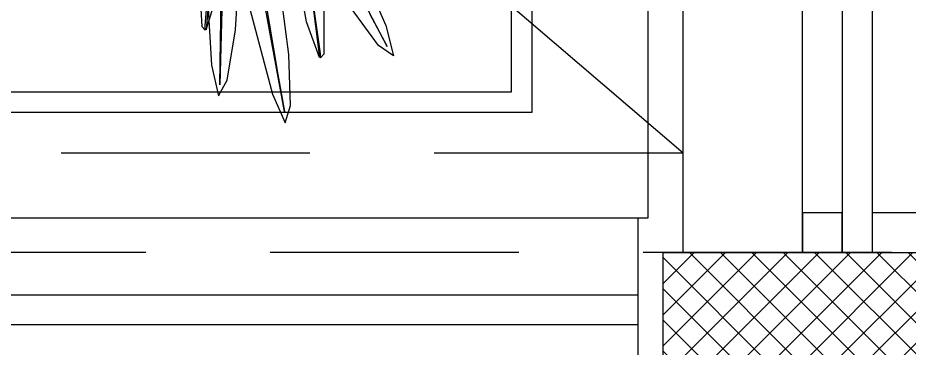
# Model space of a CAD drawing. Header units: millimetres. Extents: x 1658.6 to 1706.6, y -26.2 to 3.6.
# Drawn here: x 1668.346 to 1669.242, y 0.125 to 0.458 of the extents above; entities that cross this region are included whole.
import ezdxf

# ---------------------------------------------------------------- set-up
doc = ezdxf.new("R2010")
doc.units = ezdxf.units.MM
doc.linetypes.add('DASHED2', pattern=[0.375, 0.25, -0.125])
for name, color, linetype in [('EM VISTA', 2, 'Continuous'), ('ESQUADRIA', 2, 'Continuous'), ('HACHURA', 11, 'Continuous'), ('HACHURA 1', 8, 'Continuous'), ('HACHURIA', 11, 'Continuous'), ('PAREDE', 7, 'Continuous'), ('PILAR', 21, 'Continuous'), ('PROJECAO', 1, 'DASHED2'), ('RP_MOBILIARIO', 21, 'Continuous'), ('RP_VEGETAÇÃO', 102, 'Continuous')]:
    doc.layers.add(name, color=color, linetype=linetype)

# ---------------------------------------------------------------- blocks, each defined once
blk = doc.blocks.new('A$C71B65A34')
for p, q in [((11.0065348852213, 46.58407150201035), (7.570652126768893, 47.44259478919412)), ((7.570652126768893, 47.44259478919412), (8.714333394737878, 45.77697062504149)), ((12.36423925825602, 44.74156285505478), (8.622323898832292, 46.75351241595353)), ((8.622323898832292, 46.75351241595353), (19.10818252858735, 41.23908203378868)), ((21.29336371036425, 42.13461495187265), (11.0065348852213, 46.58407150201035)), ((8.714333394737878, 45.77697062504149), (13.37672575628721, 42.37393180121396)), ((7.770074705995285, 39.58345056445751), (7.330504124826348, 39.21247115741699)), ((13.00597054615082, 39.58343135500854), (7.770074705995285, 39.58345056445751)), ((7.330504124826348, 39.21247115741699), (7.830569411916713, 39.20182749049718)), ((16.70077398133752, 37.88704552450008), (7.369347572358035, 39.08994684800246)), ((7.369347572358035, 39.08994684800246), (11.40309284455634, 37.60946909333961)), ((7.830569411916713, 39.20182749049718), (16.59694322661698, 37.95517176979184)), ((11.40309284455634, 37.60946909333961), (16.73079774252892, 36.71501317053708)), ((1.0874105101e-06, 35.22834020157552), (1.928483444267385, 35.83105613649468)), ((1.928483444267385, 35.83105613649468), (7.697035791825327, 35.62519311656251)), ((7.697035791825327, 35.62519311656251), (14.10639322225097, 34.81014112524417)), ((3.231809574778708, 33.77997337461148), (1.0874105101e-06, 35.22834020157552)), ((5.437866700546691, 34.38949059054812), (1.252657198101585, 35.12017042013304)), ((1.252657198101585, 35.12017042013304), (12.90436506213973, 32.97543792071474)), ((15.48090050550991, 32.69138772354973), (5.437866700546691, 34.38949059054812)), ((14.06890322782874, 30.92096794886856), (3.231809574778708, 33.77997337461148)), ((4.819271303223103, 28.6549867476997), (10.51645646774523, 29.58270274446022)), ((10.51645646774523, 29.58270274446022), (16.96133165305355, 30.0385056243199)), ((3.046147721246596, 27.68630544719463), (4.819271303223103, 28.6549867476997)), ((18.7241211587816, 28.22992623501432), (8.542999193914511, 27.92853464412656)), ((6.499006509736318, 26.89882925630991), (3.046147721246596, 27.68630544719463)), ((4.295734144662674, 27.82552399365977), (16.14184492626646, 28.00394202220923)), ((8.542999193914511, 27.92853464412656), (4.295734144662674, 27.82552399365977)), ((10.52277270593913, 26.29970699046044), (14.63209353530556, 27.555253733668)), ((17.68614238258942, 26.21728554404854), (6.499006509736318, 26.89882925630991)), ((19.90637364560325, 26.98565438303831), (10.52277270593913, 26.29970699046044)), ((10.97711514958791, 26.16253626709067), (19.79894046410618, 26.92336375424157)), ((10.89564607284365, 25.78483457321636), (10.47722481829396, 26.17951377208056)), ((10.47722481829396, 26.17951377208056), (10.97711514958791, 26.16253626709067)), ((16.12355912087241, 25.49581829068074), (10.89564607284365, 25.78483457321636))]:
    blk.add_line(p, q)
blk = doc.blocks.new('ESTRUTURA(20-03-2019)')
at = {"layer": 'PROJECAO', "color": 11}
blk.add_line((-30.12999999999852, 14.01999999999946), (-35.97999999999888, 14.01999999999946), dxfattribs=at)

msp = doc.modelspace()

# ---------------------------------------------------------------- hatches: boundary and pattern name
at = {"layer": 'HACHURA 1'}
h = msp.add_hatch(dxfattribs=at)
h.set_pattern_fill('ANSI37', color=256, scale=0.007, style=0)
h.set_pattern_definition([(45, (114.6396264293412, 43.49948643939804), (-0.01571544821187102, 0.01571544821187102), []), (135, (114.6396264293412, 43.49948643939804), (-0.01571544821187102, -0.01571544821187102), [])])
h.paths.add_polyline_path([(1668.144447151719, 0.221541632773949), (1667.95444715172, 0.221541632773949), (1667.95444715172, 0.1015416327739374), (1668.144447151719, 0.1015416327739374)])
h.paths.add_polyline_path([(1669.974447151719, 0.2215416327739419), (1668.994447151719, 0.221541632773949), (1668.994447151719, 0.1015416327739445), (1669.974447151719, 0.1015416327739445)])
h.paths.add_polyline_path([(1679.914447151717, -0.8184583672256238), (1679.424447151717, -0.8184583672256096), (1679.424447151717, -0.9384583672256284), (1679.914447151717, -0.9384583672256355)])
h.paths.add_polyline_path([(1682.044447151717, -0.8184583672256096), (1680.964447151717, -0.8184583672256096), (1680.964447151717, -0.938458367225607), (1682.044447151717, -0.9384583672256142)])
h.paths.add_polyline_path([(1678.374447151717, -0.8184583672256096), (1677.204447151719, -0.8184583672256096), (1677.204447151719, -0.9384583672256142), (1678.374447151717, -0.9384583672256142)])

# ---------------------------------------------------------------- linework, layer by layer
at = {"layer": 'EM VISTA', "color": 1}
for p, q in [((1669.134447151719, 0.2215416327739561), (1669.134447151719, 1.231541632773755)), ((1669.014447151719, 0.221541632773949), (1669.014447151719, 1.141541632773752))]:
    msp.add_line(p, q, dxfattribs=at)
at = {"layer": 'ESQUADRIA'}
for p, q in [((1669.204447151718, 1.301541632773294), (1669.204447151718, 0.221541632773949)), ((1669.174447151718, 1.271541632773719), (1669.174447151718, 0.221541632773949)), ((1668.169447151719, 0.1790416327739663), (1668.969447151719, 0.1790416327739663)), ((1668.169447151719, 0.1490416327739652), (1668.969447151719, 0.1490416327739652))]:
    msp.add_line(p, q, dxfattribs=at)
at = {"layer": 'ESQUADRIA', "color": 1}
msp.add_line((1668.169447151719, 0.256541632773974), (1668.969447151719, 0.256541632773974), dxfattribs=at)
at = {"layer": 'ESQUADRIA', "color": 3}
msp.add_lwpolyline([(1669.134447151719, 0.221541632773949), (1669.174447151719, 0.221541632773949), (1669.174447151719, 0.2615416327739695), (1669.134447151719, 0.2615416327739695)], close=True, dxfattribs=at)
at = {"layer": 'HACHURA'}
msp.add_line((1669.933910415253, 0.2615416327737989), (1669.204447151718, 0.2615416327737989), dxfattribs=at)
at = {"layer": 'HACHURIA'}
msp.add_line((1668.969447151719, 0.06654163277396208), (1668.969447151719, 0.2565416327739456), dxfattribs=at)
at = {"layer": 'PAREDE'}
for p, q in [((1668.994447151719, 0.2215416327739419), (1669.974447151719, 0.2215416327739419)), ((1668.994447151719, 0.1015416327739445), (1668.994447151719, 0.221541632773949))]:
    msp.add_line(p, q, dxfattribs=at)
at = {"layer": 'PILAR'}
for p, q in [((1668.979447151719, 0.2565416327739456), (1668.979447151719, 1.106541632773592)), ((1668.969447151719, 0.2565416327739527), (1668.979447151719, 0.2565416327739527))]:
    msp.add_line(p, q, dxfattribs=at)
at = {"layer": 'PROJECAO'}
for p, q in [((1669.134447151719, 0.2215416327739561), (1669.134447151719, 1.661541632773954)), ((1669.014447151719, 0.3215416327739575), (1669.014447151719, 1.541541632773963)), ((1669.014447151719, 0.3215416327736023), (1667.61444715172, 1.521541632773946)), ((1669.014447151719, 0.3215416327736023), (1663.014447151719, 0.3215416327736023))]:
    msp.add_line(p, q, dxfattribs=at)
at = {"layer": 'RP_MOBILIARIO', "color": 1}
for points in [[(1668.26417223753, 0.9612932141428416), (1668.26417223753, 0.3627916524051926), (1668.862673799267, 0.3627916524051926), (1668.862673799267, 0.9612932141428416)], [(1668.284692291076, 0.9407731605982264), (1668.284692291076, 0.3833117059513569), (1668.842153745722, 0.3833117059513569), (1668.842153745722, 0.9407731605982264)]]:
    msp.add_lwpolyline(points, close=True, dxfattribs=at)

# ---------------------------------------------------------------- block references
at = {"layer": 'PAREDE'}
msp.add_blockref('ESTRUTURA(20-03-2019)', (1700.104447151718, -13.79845836722551), dxfattribs=at)
at = {"layer": 'RP_VEGETAÇÃO', "xscale": -0.0088920232029605, "yscale": 0.0088920232029605, "zscale": 0.0088920232029605, "rotation": 270}
msp.add_blockref('A$C71B65A34', (1668.3014677515, 0.3522010512640747), dxfattribs=at)

doc.saveas('drawing.dxf')
